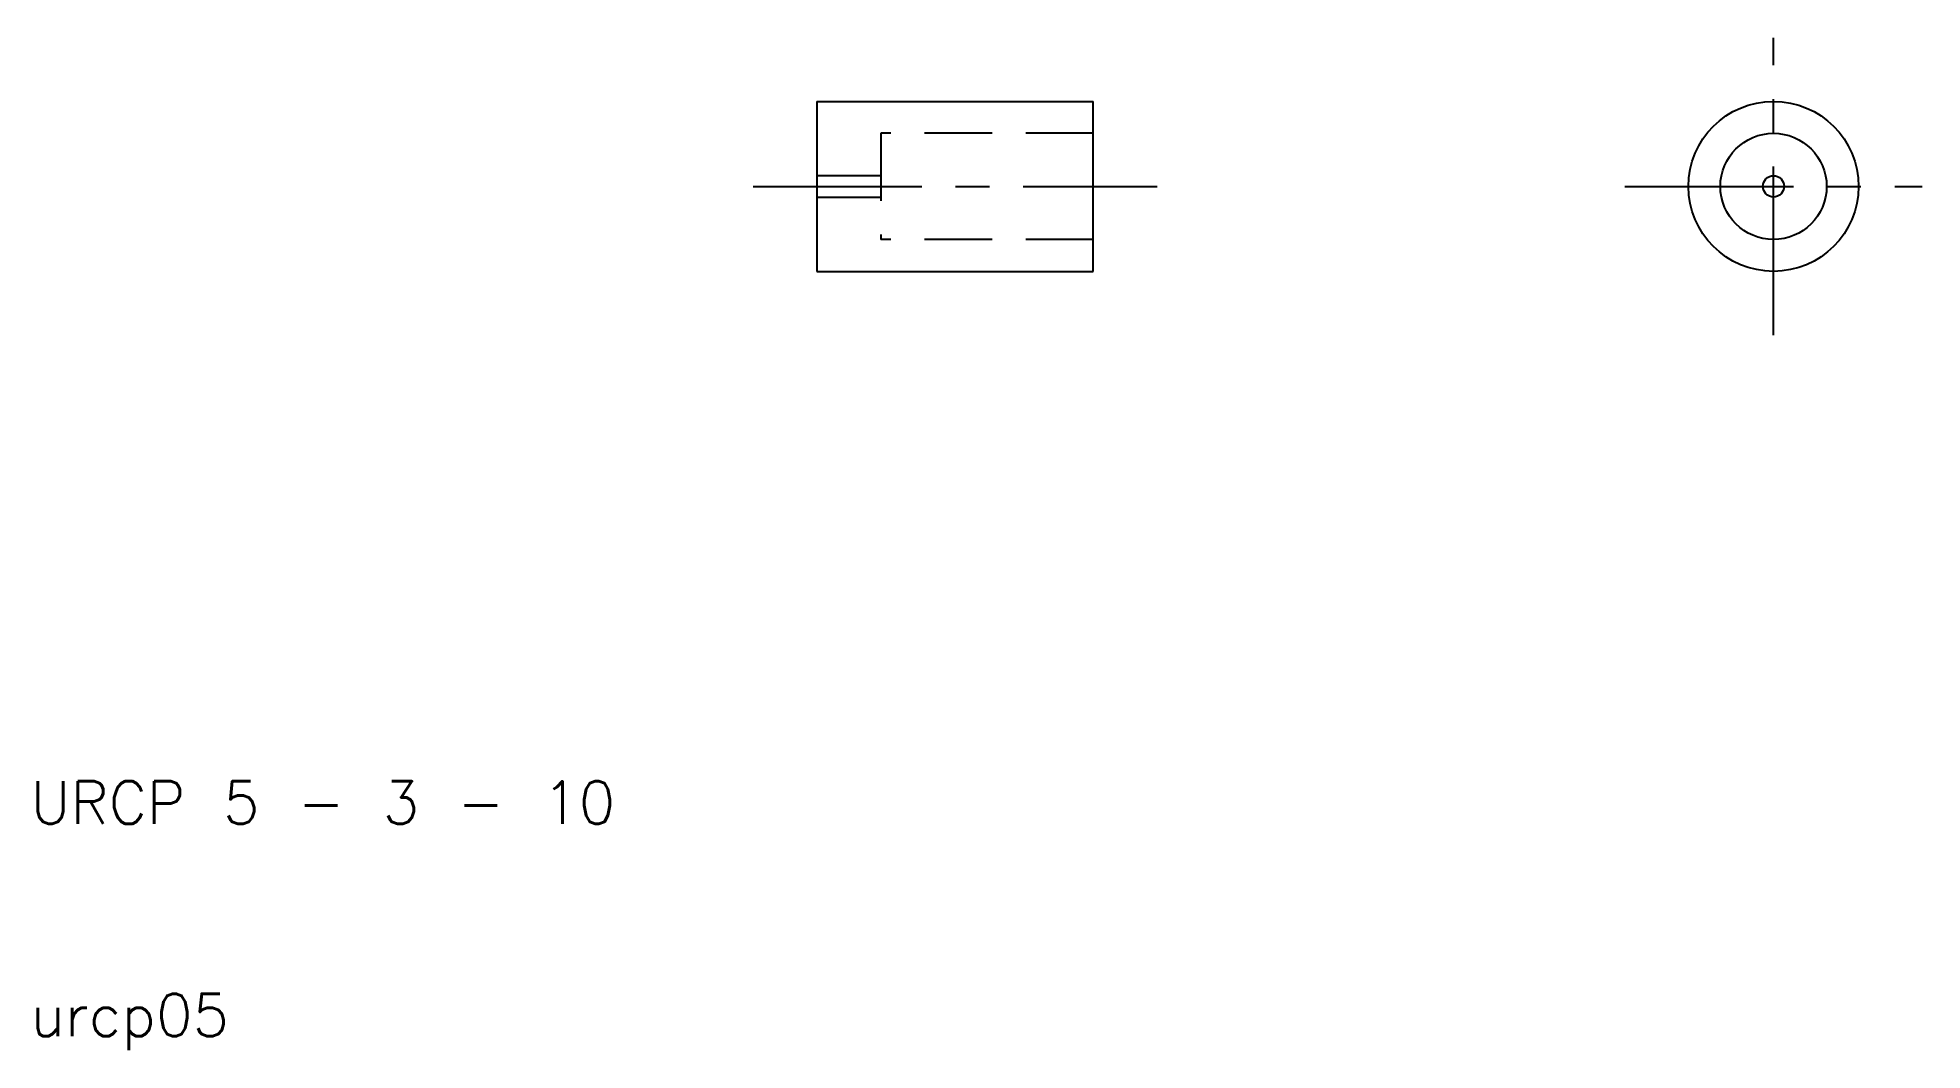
# Model space of a CAD drawing. Extents: x 10.3 to 99, y 9.3 to 57.
import ezdxf

# ---------------------------------------------------------------- set-up
doc = ezdxf.new("R2010")
doc.units = 0
doc.header["$LTSCALE"] = 0.25
doc.linetypes.add('CENTER', pattern=[50.8, 31.75, -6.35, 6.35, -6.35])
doc.linetypes.add('DASHED', pattern=[19.05, 12.7, -6.35])
doc.layers.get('0').update_dxf_attribs({"linetype": 'CONTINUOUS'})
doc.layers.add('CENTER', color=1, linetype='CENTER')
doc.styles.get("Standard").update_dxf_attribs({"font": 'txt.shx', "bigfont": 'extfont.shx'})

msp = doc.modelspace()

# ---------------------------------------------------------------- linework, layer by layer
for p, q in [((47, 54), (60, 54)), ((47, 54), (47, 46)), ((60, 46), (60, 54)), ((47, 46), (60, 46))]:
    msp.add_line(p, q)
at = {"color": 3, "linetype": 'DASHED'}
for p, q in [((60, 52.5), (50, 52.5)), ((50, 52.5), (50, 47.5)), ((50, 50.5), (47, 50.5)), ((47, 49.5), (50, 49.5)), ((60, 47.5), (50, 47.5))]:
    msp.add_line(p, q, dxfattribs=at)
for radius in [4, 2.5, 0.5]:
    msp.add_circle((92, 50), radius)
at = {"layer": 'CENTER', "color": 1, "linetype": 'CENTER'}
for p, q in [((92, 43), (92, 57)), ((44, 50), (63, 50)), ((85, 50), (99, 50))]:
    msp.add_line(p, q, dxfattribs=at)

# ---------------------------------------------------------------- texts
for s, p in [('URCP 5 - 3 - 10', (10, 20)), ('urcp05', (10, 10))]:
    msp.add_text(s, height=2).set_placement(p)

doc.saveas('drawing.dxf')
